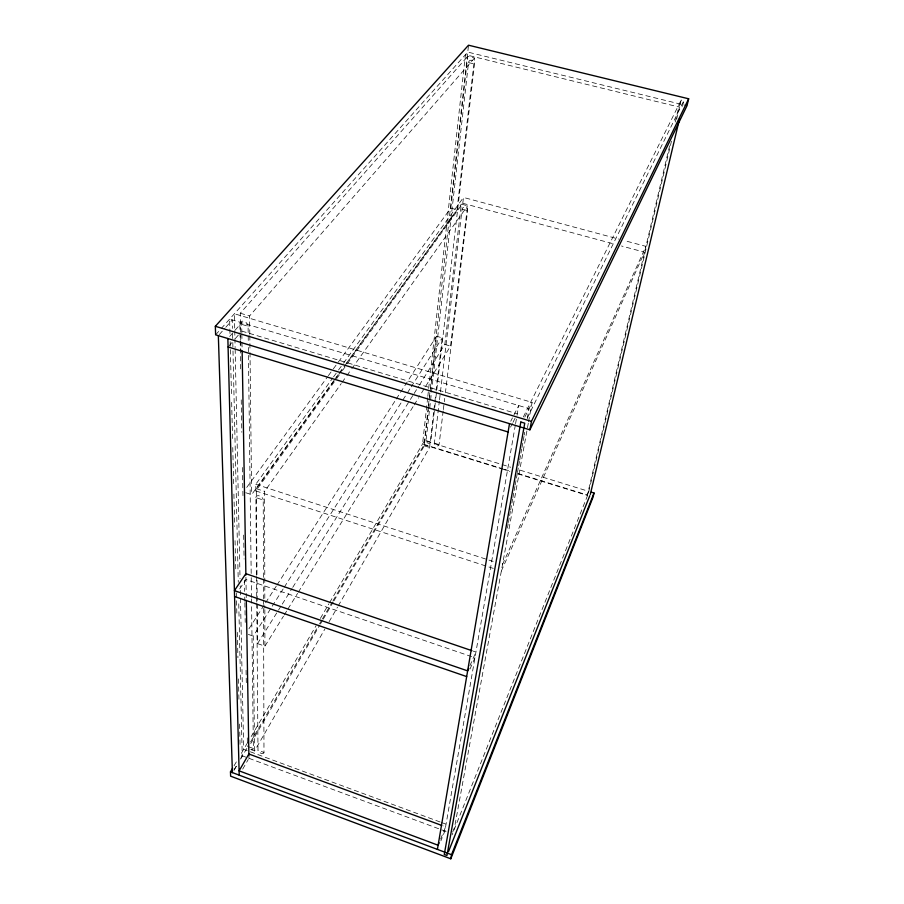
<?xml version="1.0" encoding="UTF-8"?>
<svg xmlns="http://www.w3.org/2000/svg" width="904" height="904" viewBox="0 0 904 904"><rect width="100%" height="100%" fill="white"/><g stroke="black" fill="none" stroke-linecap="round" stroke-linejoin="round"><path stroke-width="0.68" stroke-dasharray="4.52 3.39" d="M427.66 397.749L422.563 443.954L502.952 468.86M427.807 396.347L465.436 54.681L678.757 106.966L680.203 104.039M333.034 600.742L424.066 444.802L428.281 406.936M428.439 405.534L429.219 398.528M429.366 397.127L430.146 390.11M430.304 388.709L468.521 45.2M333.96 600.832L424.304 445.864L428.326 409.783M428.485 408.393L429.253 401.455M429.411 400.065L430.18 393.127M430.338 391.737L436.53 336.231L442.226 337.893L435.83 393.387M338.367 361.995L450.813 208.101L467.741 56.342L474.532 58.003L457.017 209.773L344.017 366.515M435.287 402.845L430.745 442.045A2.509 1.819 30.1 0 1 428.191 443.197A2.509 1.819 30.1 0 1 426.055 440.598L430.462 401.399M430.62 399.997L468.532 62.568A3.254 2.859 52.3 0 1 471.865 60.285A3.254 2.859 52.3 0 1 474.51 64.048L435.445 401.444M338.22 605.929L429.581 447.491L433.739 411.422M433.909 410.043L434.7 403.105M434.869 401.715L435.66 394.777M419.366 385.115L444.836 344.435L461.334 204.112L467.583 205.796L450.531 346.096L419.343 396.517M443.175 410.992L439.073 444.621A2.509 1.819 29.7 0 1 436.508 445.774A2.509 1.819 29.7 0 1 434.383 443.163L439.355 401.127M439.525 399.726L462.102 209.152A2.949 2.463 38.4 0 1 465.153 207.332A2.949 2.463 38.4 0 1 467.605 210.632L445.401 392.777M347.362 363.724L462.791 203.276L463.481 197.445L618.698 239.063M443.344 409.591L444.711 398.381M515.348 425.016L444.87 831.025L440.892 840.822M515.585 423.626L516.794 416.676M517.031 415.286L518.726 405.557L510.737 421.241M507.381 528.094L508.138 523.924M508.387 522.535L509.393 516.975M509.653 515.585L510.398 511.427M510.658 510.037L511.664 504.477M511.913 503.087L512.67 498.918M512.918 497.528L513.924 491.979M514.173 490.589L514.93 486.42M515.178 485.03L516.184 479.47M516.444 478.08L517.19 473.922M517.45 472.532L518.455 466.972M518.704 465.583L519.461 461.413M519.71 460.023L520.715 454.475M520.964 453.085L521.721 448.915M521.97 447.525L522.975 441.966M523.235 440.576L523.981 436.406M524.241 435.027L524.738 432.248M527.258 418.349L529.021 408.631L229.616 319.123L230.034 336.051M528.298 423.253L454.576 827.352L452.045 833.691M528.558 421.863L532.094 402.427L234.396 313.767L234.735 329.271M517.698 473.425L587.363 495.019L669.717 145.352M675.209 122.04L678.757 106.966M671.457 141.126L588.244 493.776L452.124 834.799M676.61 119.305L681.141 100.095L683.819 100.751L682.192 107.61M587.363 495.019L588.809 491.392L518.693 469.718M440.61 839.115L445.593 826.844L442.949 825.872M469.854 665.852L475.933 652.044L473.278 651.14M469.99 669.05L474.939 657.75L245.956 579.543L237.605 591.984M501.336 571.023L644.552 252.193L621.489 245.99M502.534 564.503L645.919 246.363L624.144 240.532M527.247 418.134L683.819 100.751M524.806 417.117L532.094 402.427M523.348 416.97L681.141 100.095M510.545 427.151L512.387 423.524M512.997 422.315L516.06 416.258M242.69 769.134L248.25 759.507M251.233 749.721L254.578 750.953L324.864 629.082M329.079 621.771L337.508 607.149M250.736 743.608L319.733 625.24M320.445 624.02L322.581 620.359M323.293 619.138L333.248 602.053M233.82 770.208L237.323 764.208M240.826 758.207L242.227 755.812L238.69 600.64M234.181 770.084L237.017 765.213M240.577 759.123L247.685 746.941M250.532 742.06L318.807 625.105M319.519 623.896L321.654 620.234M322.366 619.014L332.322 601.962M234.046 765.79L237.605 759.71M247.594 742.659L240.306 755.1L446.757 831.725M251.165 736.568L316.084 625.726M320.366 618.426L328.932 603.804M329.644 602.595L424.53 440.598L510.715 467.244M257.222 604.166L257.538 643.603L264.917 646.19L283.472 616.189M284.218 614.98L287.189 610.189M287.924 608.98L297.586 593.374M298.32 592.176L413.411 406.122M414.145 404.913L418.608 397.715M257.538 643.603L277.765 611.296M278.511 610.098L281.517 605.307M282.263 604.109L292.003 588.56M292.749 587.363L409.625 400.675M410.371 399.478L413.365 394.686M414.122 393.5L418.608 386.313M254.578 750.953L253.267 636.145L283.494 588.425M284.251 587.227L402.167 401.127M402.924 399.93L406.698 393.963M407.455 392.777L410.484 387.997M411.241 386.81L442.226 337.893M248.916 628.811L264.872 603.94L264.838 608.189M265.629 602.753L276.262 586.176M277.019 584.99L395.511 400.201M396.268 399.014L436.53 336.231M264.815 598.346L264.612 491.38L341.237 383.567M342.051 382.415L346.13 376.685M346.944 375.544L351.012 369.804M351.837 368.662L467.583 205.796M245.752 492.725L251.64 494.657L338.243 374.527M339.068 373.375L343.192 367.657M256.985 574.582L256.295 488.668L333.7 381.251M334.525 380.098L338.638 374.392M339.463 373.25L343.588 367.532M344.401 366.391L461.334 204.112M493.29 568.401L255.832 490.928L335.813 379.77M336.638 378.618L341.588 371.747M342.413 370.595L346.537 364.866M255.832 490.928L255.775 484.273L332.74 377.996M333.565 376.855L337.7 371.148M338.525 369.996L342.672 364.289M343.497 363.148L463.481 197.445M246.735 487.403L327.531 376.821M328.367 375.68L332.536 369.973M333.361 368.843L337.531 363.137M228.994 345.904L231.74 342.729M235.402 338.503L239.978 333.214M249.798 334.265L249.583 315.971L474.532 58.003M229.706 336.412L234.305 331.147M235.221 330.096L241.673 322.728L241.831 332.593M219.265 334.593L224.847 328.31M225.785 327.259L232.294 319.926L232.486 328.389M240.746 339.949L240.272 313.202L467.741 56.342M215.627 334.819L220.305 329.564M221.243 328.514L467.763 52.082L687.006 105.7M468.532 62.568L474.51 64.048M462.791 203.276L614.709 244.159M462.102 209.152L467.605 210.632M450.813 208.101L457.017 209.773M444.836 344.435L450.531 346.096M240.272 313.202L249.583 315.971M240.679 368.888L239.876 323.824L248.091 326.276L248.284 341.814M241.809 331.101L517.28 413.84M426.055 440.598L430.745 442.045M434.383 443.163L439.073 444.621M504.296 469.278L510.997 471.357M424.066 444.802L500.5 468.498M501.844 468.905L509.89 471.402M517.935 473.899L587.668 495.505M424.304 445.864L429.581 447.491M255.775 484.273L493.143 561.452M256.295 488.668L264.612 491.38M256.544 575.249L255.888 497.618L263.233 500.025L263.459 577.588M248.34 634.416L253.267 636.145M248.623 746.783L253.391 748.535L251.583 604.494M256.781 603.465L258.002 750.241L263.979 752.456L263.55 605.793M440.078 821.985L243.684 749.326L240.204 585.815M441.401 822.47L447.988 824.911M230.17 341.701L231.526 396.72M231.661 402.37L232.588 440.463M232.769 447.514L233.661 484.205M233.91 494.081L234.701 526.535M235.051 540.637L235.741 568.853M236.328 592.843L236.848 614.008M237.3 632.348L237.921 657.75M238.441 678.915L238.961 700.069M239.549 724.059L240.068 745.224M232.61 334.028L232.769 341.079M232.803 342.492L232.972 349.543M232.995 350.955L238.272 582.3M234.757 330.683L235.119 347.588M235.153 349L240.046 578.763M240.769 341.35L240.916 349.803M241.232 399.873L241.809 432.27M242.441 467.481L242.95 495.641M243.651 535.078L244.08 559.022M244.453 580.153L244.656 591.419M244.758 597.047L244.837 601.273M244.86 602.685L245.21 622.404M246.069 670.282L246.351 685.774M247.278 737.89L247.436 746.342A3.277 1.74 29.7 0 0 247.447 746.546M241.854 334.005L241.978 341.057M242.001 342.458L242.114 349.509M245.922 577.204L246.17 591.973M246.193 593.374L246.261 597.612M248.894 755.055L248.939 758.309M248.363 347.464L251.222 576.243M251.244 577.656L251.493 597.431M251.515 598.843L251.561 603.081M249.809 335.666L249.99 351.147M250.012 352.549L251.64 494.657M257.03 580.221L257.211 602.753M256.555 576.65L256.713 596.414M256.725 597.826L256.77 602.064M264.838 609.601L264.917 646.19M263.471 579.001L263.527 598.742M263.527 600.154L263.539 604.38M263.979 752.456A3.288 1.74 29.4 0 1 261.007 753.269A3.288 1.74 29.4 0 1 258.002 750.241M255.888 497.618A4.057 2.622 34 0 1 259.55 495.912A4.057 2.622 34 0 1 263.233 500.025M239.876 323.824A4.622 3.266 40 0 1 243.922 321.361A4.622 3.266 40 0 1 248.091 326.276M253.391 748.535A3.277 1.74 29.7 0 1 250.747 749.472"/><path stroke-width="1.36" d="M437.412 849.398L509.506 423.66M232.61 768.231L230.475 771.88L230.622 776.174L450.791 858.8L451.548 854.698L594.03 493.008L591.34 492.183M529.891 429.818L531.45 421.388L688.667 98.796L468.521 45.2L215.333 326.287L215.627 334.819L529.891 429.818L687.006 105.7L688.667 98.796M590.301 494.409L679.582 118.582M594.03 493.008L593.035 497.166L450.791 858.8M448.52 851.557L589.781 495.72M439.118 842.788L438.112 845.24L239.097 770.841L248.871 753.981L441.627 825.375M468.747 668.361L467.65 670.881L234.418 590.628L245.865 573.69L471.944 650.677M215.333 326.287L531.45 421.388M228.079 346.955L508.104 431.988M234.565 596.504L466.679 676.587M230.475 771.88L451.548 854.698M218.339 335.644L232.407 772.615M227.864 338.514L239.21 775.157M242.136 350.921L245.888 575.057M246.306 600.425L248.894 755.484M520.84 422.021L444.271 854.472L446.96 855.489L524.749 423.196L520.84 422.021"/></g></svg>
